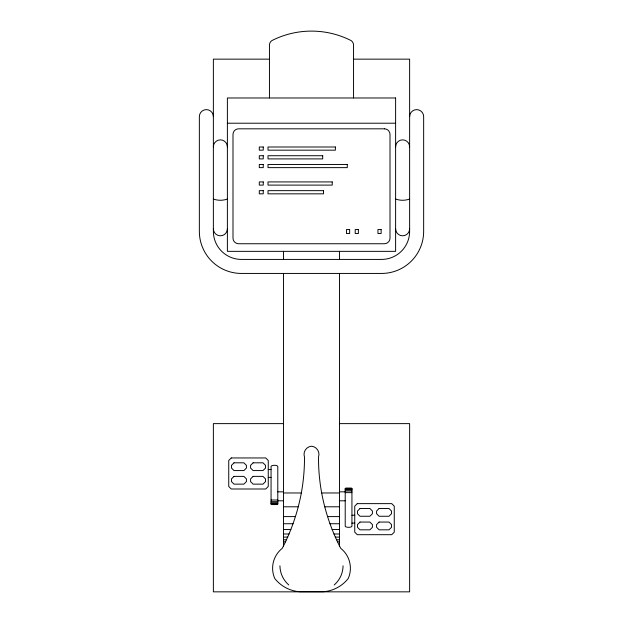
<?xml version="1.0" encoding="UTF-8"?>
<svg xmlns="http://www.w3.org/2000/svg" width="623" height="623" viewBox="0 0 623 623"><rect width="100%" height="100%" fill="white"/><g stroke="black" fill="none" stroke-linecap="round" stroke-linejoin="round"><path stroke-width="0.93" d="M277.788 504.062L277.788 466.417C277.243 464.688 271.34 465.132 271.06 466.347L271.067 504.132L271.581 504.583L277.227 504.583L277.788 504.062L271.06 504.023M345.212 488.611L345.773 488.05L351.419 488.05L351.933 488.51L351.94 526.217C351.536 527.837 345.539 527.556 345.22 526.287L345.212 488.611L351.94 488.611M269.447 59.146L213.37 59.146L213.37 231.382A28.035 28.035 0 0 0 241.405 259.417L381.595 259.417A28.035 28.035 0 0 0 409.63 231.382L409.63 59.146L353.553 59.146M227.387 123.214L395.613 123.214M283.465 423.624L213.37 423.624L213.37 591.842L409.63 591.842L409.63 423.624L339.535 423.624M268.256 469.547L271.06 469.547M268.256 477.397L271.06 477.397M345.212 489.102L351.94 489.102M345.212 489.842L351.94 489.842M345.212 490.986L351.94 490.986M277.788 491.835L283.465 491.835M339.535 491.835L345.212 491.835M345.212 492.629L351.94 492.629M283.465 492.972L301.314 492.972M321.686 492.972L339.535 492.972M271.06 500.004L277.788 500.004M277.788 500.806L283.465 500.806M339.535 500.806L345.212 500.806M271.06 501.647L277.788 501.647M271.06 502.792L277.788 502.792M271.06 503.532L277.788 503.532M283.465 506.795L298.285 506.795M324.715 506.795L339.535 506.795M351.94 515.237L354.744 515.237M283.465 516.599L295.473 516.599M327.527 516.599L339.535 516.599M351.94 523.086L354.744 523.086M283.465 523.733L293.067 523.733M329.933 523.733L339.535 523.733M283.465 529.527L290.879 529.527M332.121 529.527L339.535 529.527M283.465 533.989L289.056 533.989M333.944 533.989L339.535 533.989M283.465 537.104L287.701 537.104M335.299 537.104L339.535 537.104M283.465 539.783L286.487 539.783M336.513 539.783L339.535 539.783M283.465 541.784L285.544 541.784M337.456 541.784L339.535 541.784M353.553 97.982L353.553 45.222A5.607 5.607 0 0 0 351.061 40.557A87.547 87.547 0 0 0 271.94 40.557A5.607 5.607 0 0 0 269.447 45.222L269.447 97.982M339.535 251.342L339.535 259.417M339.535 273.435L339.535 546.013M283.465 251.342L283.465 259.417M283.465 273.435L283.465 546.013M409.63 116.626A7.009 7.009 0 0 1 416.639 109.617A7.009 7.009 0 0 1 423.648 116.626L423.648 231.382A42.053 42.053 0 0 1 381.595 273.435L241.405 273.435A42.053 42.053 0 0 1 199.352 231.382L199.352 116.626A7.009 7.009 0 0 1 206.361 109.617A7.009 7.009 0 0 1 213.37 116.626M409.63 228.797A7.009 7.009 0 0 1 402.622 235.806A7.009 7.009 0 0 1 395.613 228.797M227.387 228.797A7.009 7.009 0 0 1 220.378 235.806A7.009 7.009 0 0 1 213.37 228.797M213.37 146.872A7.009 7.009 0 0 1 220.378 139.864A7.009 7.009 0 0 1 227.387 146.872M227.387 199.049A20.66 20.66 0 0 1 213.37 199.049M395.613 146.872A7.009 7.009 0 0 1 402.622 139.864A7.009 7.009 0 0 1 409.63 146.872M409.63 199.049A20.66 20.66 0 0 1 395.613 199.049M343.071 565.801A25.8 25.8 0 0 1 334.224 584.942M288.776 584.942A25.8 25.8 0 0 1 279.929 565.801M301.423 492.474C297.856 511.911 291.385 530.78 282.274 548.318A25.426 25.426 0 0 0 274.743 578.471A35.044 35.044 0 0 0 299.624 591.749L323.376 591.749A35.044 35.044 0 0 0 348.257 578.471A25.426 25.426 0 0 0 340.726 548.318C331.615 530.78 325.144 511.911 321.577 492.474A194.438 194.438 0 0 1 318.509 457.095A8.216 8.216 0 0 0 311.5 446.193A8.216 8.216 0 0 0 304.491 457.095A194.438 194.438 0 0 1 301.423 492.474M231.265 457.952L228.742 460.475L228.742 486.477L231.265 489L265.733 489L268.256 486.477L268.256 460.475L265.733 457.952L231.265 457.952M234.014 462.811L231.491 465.334L231.491 468.052L234.014 470.575L243.889 470.575L246.412 468.052L246.412 465.334L243.889 462.811L234.014 462.811M234.014 476.377L231.491 478.9L231.491 481.618L234.014 484.141L243.889 484.141L246.412 481.618L246.412 478.9L243.889 476.377L234.014 476.377M253.109 462.811L250.586 465.334L250.586 468.052L253.109 470.575L262.984 470.575L265.507 468.052L265.507 465.334L262.984 462.811L253.109 462.811M253.109 476.377L250.586 478.9L250.586 481.618L253.109 484.141L262.984 484.141L265.507 481.618L265.507 478.9L262.984 476.377L253.109 476.377M357.267 503.633L354.744 506.156L354.744 532.159L357.267 534.69L391.735 534.69L394.258 532.159L394.258 506.156L391.735 503.633L357.267 503.633M360.016 508.5L357.493 511.024L357.493 513.734L360.016 516.257L369.891 516.257L372.414 513.734L372.414 511.024L369.891 508.5L360.016 508.5M360.016 522.058L357.493 524.582L357.493 527.299L360.016 529.823L369.891 529.823L372.414 527.299L372.414 524.582L369.891 522.058L360.016 522.058M379.111 508.5L376.588 511.024L376.588 513.734L379.111 516.257L388.986 516.257L391.509 513.734L391.509 511.024L388.986 508.5L379.111 508.5M379.111 522.058L376.588 524.582L376.588 527.299L379.111 529.823L388.986 529.823L391.509 527.299L391.509 524.582L388.986 522.058L379.111 522.058M395.613 97.982L227.387 97.982L227.387 251.342L395.613 251.342L395.613 97.982M384.399 128.821L238.601 128.821A5.607 5.607 0 0 0 232.994 134.428L232.994 238.134A5.607 5.607 0 0 0 238.601 243.741L384.399 243.741A5.607 5.607 0 0 0 390.006 238.134L390.006 134.428A5.607 5.607 0 0 0 384.399 128.821M263.249 146.997L259.285 146.997L259.285 150.166L263.249 150.166L263.249 146.997M335.392 146.997L268.007 146.997L268.007 150.166L335.392 150.166L335.392 146.997M263.249 155.727L259.285 155.727L259.285 158.904L263.249 158.904L263.249 155.727M322.706 155.727L268.007 155.727L268.007 158.904L322.706 158.904L322.706 155.727M263.249 164.456L259.285 164.456L259.285 167.634L263.249 167.634L263.249 164.456M347.284 164.456L268.007 164.456L268.007 167.634L347.284 167.634L347.284 164.456M263.249 181.924L259.285 181.924L259.285 185.101L263.249 185.101L263.249 181.924M332.223 181.924L268.007 181.924L268.007 185.101L332.223 185.101L332.223 181.924M263.249 190.654L259.285 190.654L259.285 193.831L263.249 193.831L263.249 190.654M323.501 190.654L268.007 190.654L268.007 193.831L323.501 193.831L323.501 190.654M349.651 229.552L346.474 229.552L346.474 233.516L349.651 233.516L349.651 229.552M358.381 229.552L355.203 229.552L355.203 233.516L358.381 233.516L358.381 229.552M381.128 229.552L377.951 229.552L377.951 233.516L381.128 233.516L381.128 229.552"/></g></svg>
